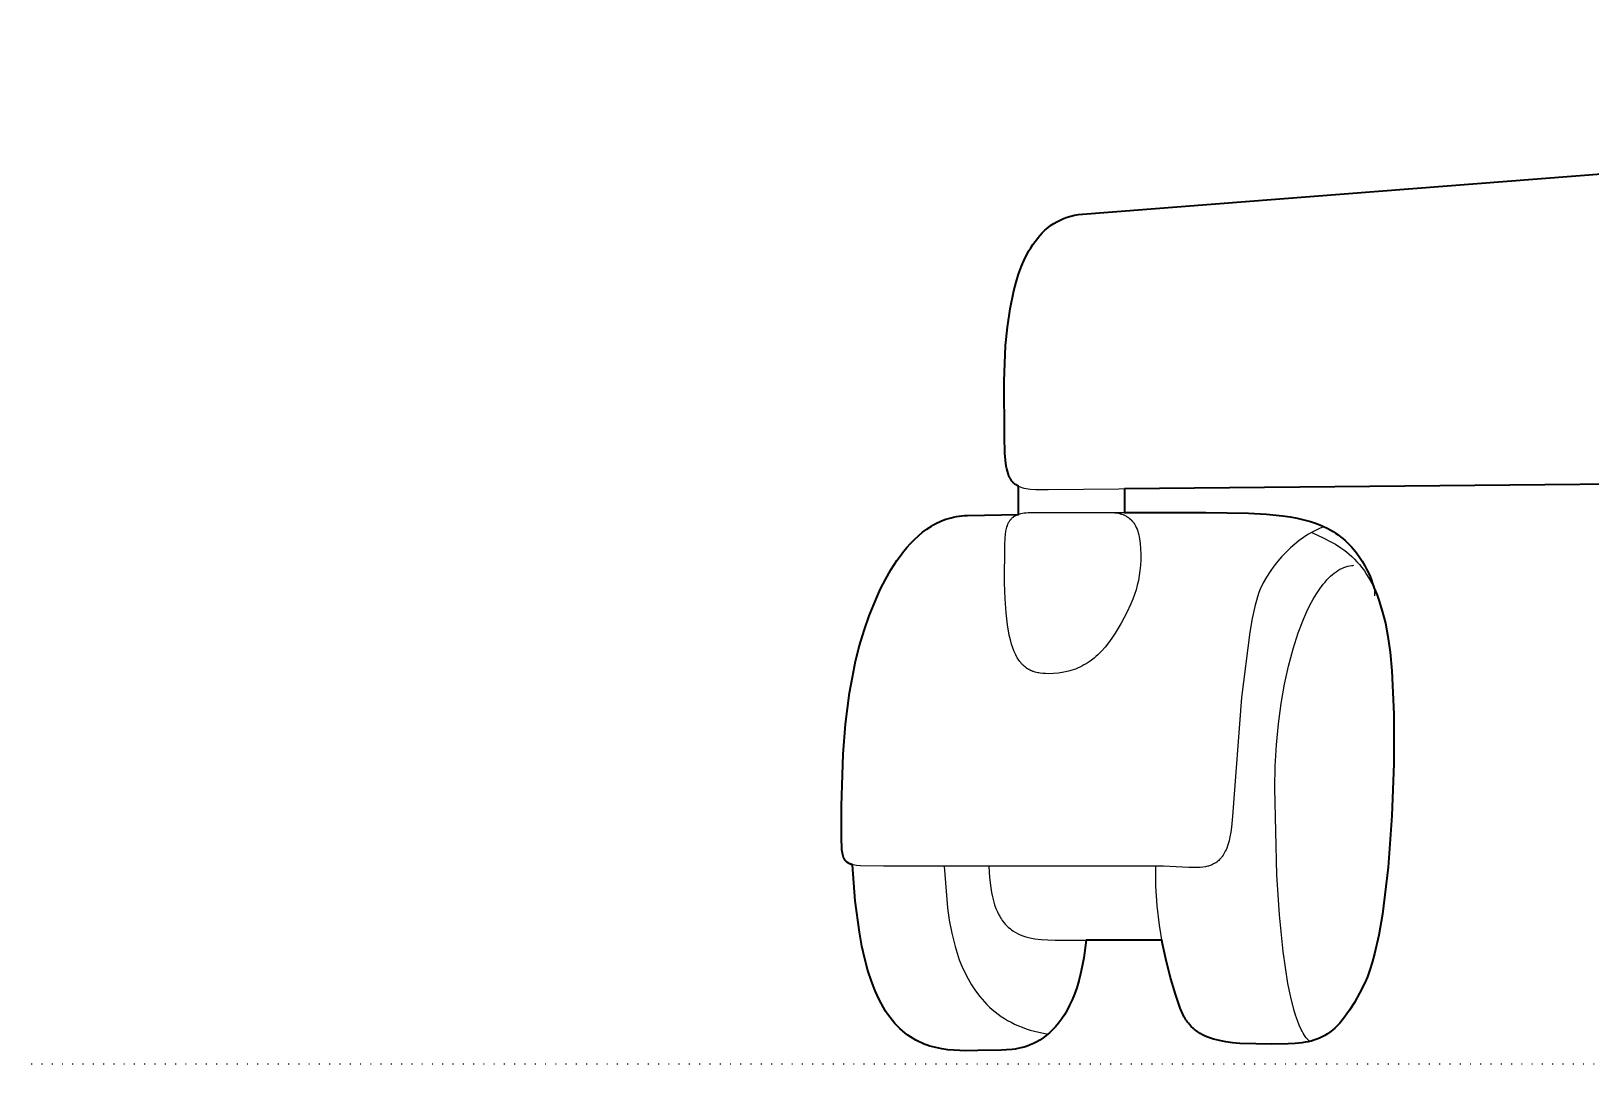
# Model space of a CAD drawing. Header units: millimetres. Extents: x 0 to 1824, y -1116 to 893.
# Drawn here: x 0 to 166.9, y 0 to 110.5 of the extents above; entities that cross this region are included whole.
import ezdxf

# ---------------------------------------------------------------- set-up
doc = ezdxf.new("R2010")
doc.units = ezdxf.units.MM
doc.linetypes.add('Dots', pattern=[1, 0, -1])
doc.layers.add('Blocks', color=7, linetype='Continuous')
for name, color, linetype, lineweight, true_color in [('Blocks$Inner', 7, 'Continuous', 25, 0x007f00), ('Blocks$Outline', 7, 'Continuous', 35, 0xff3f3f), ('Groud', 7, 'Dots', 25, 0x243775)]:
    doc.layers.add(name, color=color, linetype=linetype, lineweight=lineweight, true_color=true_color)

# ---------------------------------------------------------------- blocks, each defined once
blk = doc.blocks.new('Oxford Low Office Chair Front')
at = {"layer": 'Blocks$Inner'}
blk.add_line((109.59, 13.24), (121.02, 13.24), dxfattribs=at)
for points in [[(364.6, 110.53), (112.54, 90.95), (112.1, 90.91), (111.68, 90.84), (111.27, 90.74), (110.87, 90.62), (110.49, 90.49), (110.13, 90.32), (109.78, 90.14), (109.44, 89.94), (109.11, 89.72), (108.8, 89.48), (108.51, 89.23), (108.22, 88.95), (107.95, 88.66), (107.69, 88.35), (107.44, 88.03), (107.2, 87.69), (106.98, 87.34), (106.76, 86.97), (106.56, 86.6), (106.36, 86.21), (106.01, 85.39), (105.69, 84.54), (105.41, 83.65), (105.17, 82.73), (104.77, 80.83), (104.49, 78.86), (104.3, 76.89), (104.14, 73.08), (104.17, 67.16), (104.22, 65.35), (104.27, 64.61), (104.31, 64.28), (104.36, 63.97), (104.41, 63.69), (104.48, 63.43), (104.55, 63.19), (104.59, 63.07), (104.61, 63.02), (104.63, 62.97), (104.65, 62.91), (104.67, 62.86), (104.7, 62.81), (104.72, 62.76), (104.77, 62.67), (104.8, 62.63), (104.82, 62.58), (104.85, 62.54), (104.88, 62.5), (104.9, 62.46), (104.93, 62.42), (104.96, 62.38), (104.99, 62.34), (105.02, 62.31), (105.06, 62.27), (105.07, 62.25), (105.09, 62.24), (105.12, 62.2), (105.12, 62.2), (105.12, 62.2), (105.13, 62.2), (105.13, 62.19), (105.14, 62.19), (105.15, 62.17), (105.19, 62.14), (105.26, 62.08), (105.33, 62.02), (105.41, 61.97), (105.49, 61.92), (105.58, 61.87), (105.58, 61.87), (105.58, 61.87), (105.58, 61.87), (105.59, 61.87), (105.59, 61.87), (105.59, 61.87), (105.59, 61.86), (105.6, 61.86), (105.6, 61.86), (105.6, 61.86), (105.6, 61.86), (105.61, 61.86), (105.61, 61.86), (105.61, 61.85), (105.62, 61.85), (105.62, 61.85), (105.66, 61.83), (105.75, 61.79), (105.85, 61.75), (106.04, 61.69), (106.25, 61.63), (106.48, 61.59), (106.72, 61.55), (106.97, 61.52), (107.53, 61.49), (108.84, 61.46), (214.52, 62.46)], [(138.37, 57.48), (137.97, 57.32), (137.54, 57.13), (137.1, 56.9), (136.65, 56.64), (136.18, 56.33), (135.72, 56), (135.25, 55.63), (134.78, 55.22), (134.32, 54.78), (133.87, 54.31), (133.43, 53.8), (133, 53.27), (132.6, 52.7), (132.22, 52.1), (131.87, 51.47), (131.55, 50.81), (131.48, 50.63), (131.4, 50.44), (131.25, 50), (130.97, 48.94), (130.7, 47.67), (130.44, 46.21), (129.55, 39.22), (128.57, 26.52), (128.47, 25.32), (128.4, 24.79), (128.31, 24.3), (128.21, 23.86), (128.09, 23.45), (127.96, 23.09), (127.89, 22.92), (127.81, 22.76), (127.74, 22.61), (127.65, 22.47), (127.57, 22.33), (127.48, 22.2), (127.44, 22.15), (127.39, 22.09), (127.3, 21.98), (127.2, 21.87), (127.1, 21.78), (127, 21.69), (126.89, 21.6), (126.78, 21.53), (126.67, 21.46), (126.55, 21.39), (126.44, 21.34), (126.32, 21.28), (126.2, 21.24), (126.07, 21.19), (126.01, 21.17), (125.94, 21.16), (125.81, 21.12), (125.68, 21.09), (125.41, 21.05), (125.13, 21.02), (124.84, 21), (124.54, 21), (123.92, 21.01), (121.21, 21.15), (91.21, 21.15), (88.78, 21.19), (88.35, 21.23), (88.16, 21.26), (87.99, 21.29), (87.83, 21.34), (87.83, 21.34), (87.83, 21.34), (87.82, 21.34), (87.82, 21.34), (87.82, 21.34), (87.82, 21.34), (87.81, 21.34), (87.81, 21.34), (87.81, 21.34), (87.81, 21.34), (87.81, 21.34), (87.8, 21.34), (87.8, 21.34), (87.8, 21.35), (87.8, 21.35), (87.79, 21.35), (87.79, 21.35), (87.79, 21.35), (87.79, 21.35), (87.78, 21.35), (87.78, 21.35), (87.78, 21.35), (87.78, 21.35), (87.78, 21.35), (87.77, 21.35), (87.77, 21.35), (87.77, 21.35), (87.77, 21.36), (87.76, 21.36), (87.76, 21.36), (87.76, 21.36), (87.76, 21.36), (87.75, 21.36), (87.75, 21.36), (87.75, 21.36), (87.75, 21.36), (87.75, 21.36), (87.74, 21.36), (87.74, 21.36), (87.74, 21.36), (87.74, 21.37), (87.73, 21.37), (87.73, 21.37), (87.73, 21.37), (87.73, 21.37), (87.73, 21.37), (87.72, 21.37), (87.72, 21.37), (87.72, 21.37), (87.72, 21.37), (87.71, 21.37), (87.71, 21.37), (87.7, 21.38), (87.7, 21.38), (87.7, 21.38), (87.7, 21.38), (87.69, 21.38), (87.69, 21.38), (87.68, 21.38), (87.68, 21.39), (87.68, 21.39), (87.68, 21.39), (87.68, 21.39), (87.67, 21.39), (87.67, 21.39), (87.67, 21.39), (87.67, 21.39), (87.66, 21.39), (87.66, 21.39), (87.66, 21.39), (87.66, 21.39), (87.66, 21.4), (87.65, 21.4), (87.65, 21.4), (87.65, 21.4), (87.65, 21.4), (87.65, 21.4), (87.64, 21.4), (87.64, 21.4), (87.64, 21.4), (87.64, 21.4), (87.64, 21.4), (87.63, 21.4), (87.63, 21.41), (87.63, 21.41), (87.63, 21.41), (87.62, 21.41), (87.62, 21.41), (87.62, 21.41), (87.62, 21.41), (87.59, 21.42), (87.55, 21.44), (87.55, 21.44), (87.55, 21.44), (87.55, 21.44), (87.55, 21.44), (87.54, 21.45), (87.54, 21.45), (87.53, 21.45), (87.53, 21.45), (87.53, 21.45), (87.53, 21.45), (87.53, 21.45), (87.52, 21.45), (87.52, 21.46), (87.49, 21.47), (87.49, 21.47), (87.49, 21.47), (87.49, 21.47), (87.48, 21.47), (87.48, 21.48), (87.48, 21.48), (87.48, 21.48), (87.48, 21.48), (87.48, 21.48), (87.47, 21.48), (87.47, 21.48), (87.47, 21.48), (87.47, 21.48), (87.47, 21.48), (87.46, 21.49), (87.46, 21.49), (87.46, 21.49), (87.45, 21.49), (87.45, 21.49), (87.45, 21.49), (87.45, 21.49), (87.45, 21.5), (87.44, 21.5), (87.44, 21.5), (87.44, 21.5), (87.44, 21.5), (87.44, 21.5), (87.44, 21.5), (87.43, 21.5), (87.38, 21.54), (87.38, 21.54), (87.38, 21.54), (87.37, 21.54), (87.37, 21.54), (87.37, 21.54), (87.37, 21.55), (87.37, 21.55), (87.37, 21.55), (87.36, 21.55), (87.36, 21.55), (87.36, 21.55), (87.36, 21.55), (87.36, 21.55), (87.36, 21.56), (87.35, 21.56), (87.35, 21.56), (87.33, 21.58), (87.32, 21.58), (87.32, 21.58), (87.32, 21.58), (87.32, 21.58), (87.32, 21.58), (87.32, 21.58), (87.32, 21.58), (87.31, 21.59), (87.31, 21.59), (87.31, 21.59), (87.31, 21.59), (87.31, 21.59), (87.31, 21.59), (87.3, 21.59), (87.3, 21.59), (87.3, 21.6), (87.28, 21.62), (87.25, 21.64), (87.25, 21.64), (87.25, 21.64), (87.25, 21.64), (87.25, 21.64), (87.25, 21.64), (87.24, 21.65), (87.24, 21.65), (87.24, 21.65), (87.24, 21.65), (87.24, 21.65), (87.24, 21.65), (87.24, 21.65), (87.23, 21.65), (87.23, 21.66), (87.23, 21.66), (87.23, 21.66), (87.19, 21.7), (87.18, 21.71), (87.17, 21.72), (87.17, 21.72), (87.17, 21.72), (87.17, 21.72), (87.17, 21.72), (87.17, 21.72), (87.17, 21.73), (87.16, 21.73), (87.14, 21.75), (87.12, 21.78), (87.11, 21.8), (87.1, 21.8), (87.1, 21.8), (87.1, 21.81), (87.1, 21.81), (87.1, 21.81), (87.1, 21.81), (87.1, 21.81), (87.1, 21.81), (87.1, 21.81), (87.09, 21.82), (87.09, 21.82), (87.09, 21.82), (87.09, 21.82), (87.09, 21.82), (87.09, 21.82), (87.09, 21.83), (87.07, 21.85), (87.04, 21.91), (87, 21.97), (86.99, 22), (86.97, 22.03), (86.95, 22.09), (86.9, 22.23), (86.86, 22.38), (86.82, 22.54), (86.8, 22.72), (86.78, 22.91), (86.76, 23.11), (86.73, 24.09), (86.72, 27.62), (86.89, 33.13), (87.15, 36.34), (87.59, 39.7), (87.89, 41.4), (88.24, 43.09), (88.67, 44.76), (89.16, 46.39), (89.7, 47.96), (90.46, 49.83), (90.92, 50.83), (91.43, 51.85), (92.01, 52.87), (92.65, 53.86), (93, 54.35), (93.36, 54.82), (93.73, 55.27), (94.13, 55.71), (94.54, 56.13), (94.96, 56.53), (95.41, 56.9), (95.87, 57.24), (96.35, 57.55), (96.59, 57.7), (96.84, 57.83), (97.36, 58.08), (97.62, 58.19), (97.89, 58.29), (98.17, 58.37), (98.45, 58.45), (98.73, 58.52), (99.02, 58.58), (99.31, 58.62), (99.61, 58.66), (99.91, 58.68), (100.22, 58.69), (105.66, 58.81), (105.66, 61.83)], [(117.01, 59.02), (117.01, 61.55)], [(115.56, 59.02), (125.74, 59.02), (130.28, 58.95), (132.21, 58.84), (133.94, 58.66), (134.74, 58.54), (135.5, 58.4), (136.22, 58.23), (136.91, 58.04), (137.56, 57.82), (138.18, 57.57), (138.78, 57.29), (139.35, 56.97), (139.62, 56.8), (139.89, 56.62), (140.15, 56.42), (140.4, 56.22), (140.64, 56), (140.88, 55.78), (141.1, 55.55), (141.32, 55.32), (141.53, 55.08), (141.73, 54.83), (142.1, 54.33), (142.44, 53.82), (142.74, 53.32), (143, 52.81), (143.23, 52.33), (143.42, 51.86), (143.57, 51.42), (143.69, 51.02), (143.73, 50.83), (143.76, 50.66), (143.78, 50.5), (143.79, 50.35), (143.79, 50.28), (143.79, 50.22), (143.79, 50.19), (143.79, 50.16), (143.79, 50.13), (143.79, 50.12), (143.79, 50.12), (143.79, 50.12), (143.79, 50.11), (143.79, 50.11), (143.79, 50.1)], [(137.08, 56.87), (138.34, 56.28), (138.97, 55.96), (139.59, 55.61), (140.19, 55.23), (140.49, 55.02), (140.78, 54.79), (141.07, 54.55), (141.35, 54.3), (141.63, 54.03), (141.9, 53.74), (142.17, 53.43), (142.43, 53.11), (142.69, 52.76), (142.93, 52.39), (143.17, 51.99), (143.41, 51.57), (143.63, 51.12), (143.84, 50.65), (144.05, 50.15), (144.25, 49.62), (144.61, 48.46), (144.94, 47.16), (145.22, 45.73), (145.45, 44.05), (145.63, 42.08), (145.84, 37.43), (145.85, 32.13), (145.65, 26.55), (145.24, 21.06), (144.62, 16), (144.23, 13.76), (143.79, 11.76), (143.54, 10.86), (143.29, 10.05), (143.02, 9.32), (142.88, 8.99), (142.73, 8.68), (142.16, 7.57), (141.62, 6.58), (141.09, 5.73), (140.83, 5.34), (140.57, 4.99), (140.31, 4.66), (140.05, 4.36), (139.79, 4.08), (139.53, 3.83), (139.27, 3.59), (139, 3.39), (138.74, 3.2), (138.46, 3.03), (138.18, 2.88), (137.9, 2.74), (137.6, 2.63), (137.3, 2.53), (136.99, 2.44), (136.68, 2.36), (136.35, 2.3), (136.01, 2.25), (135.29, 2.18), (134.52, 2.14), (132.79, 2.11), (129.36, 2.19), (128.59, 2.26), (127.87, 2.35), (127.52, 2.41), (127.18, 2.48), (126.85, 2.55), (126.54, 2.64), (126.23, 2.74), (125.93, 2.85), (125.65, 2.97), (125.38, 3.11), (125.11, 3.25), (124.86, 3.42), (124.62, 3.59), (124.5, 3.69), (124.39, 3.79), (124.17, 3.99), (123.97, 4.22), (123.87, 4.34), (123.77, 4.46), (123.68, 4.59), (123.59, 4.72), (123.5, 4.86), (123.42, 5), (123.26, 5.3), (123.11, 5.62), (122.98, 5.95), (122.47, 7.44), (121.97, 9.11), (121.5, 10.91), (121.09, 12.83), (120.75, 14.85), (120.5, 16.92), (120.38, 19.03), (120.39, 21.15)], [(136.84, 2.41), (136.77, 2.46), (136.71, 2.52), (136.65, 2.58), (136.59, 2.64), (136.54, 2.71), (136.48, 2.79), (136.36, 2.94), (136.25, 3.11), (136.14, 3.29), (136.03, 3.49), (135.93, 3.69), (135.72, 4.15), (135.52, 4.65), (135.33, 5.2), (135.15, 5.8), (134.82, 7.13), (134.51, 8.61), (134, 12.03), (133.61, 15.93), (133.33, 20.22), (133.12, 29.49), (133.16, 31.85), (133.29, 34.16), (133.5, 36.4), (133.79, 38.56), (134.15, 40.62), (134.58, 42.58), (135.07, 44.42), (135.61, 46.13), (136.22, 47.68), (136.54, 48.4), (136.87, 49.08), (137.21, 49.72), (137.56, 50.31), (137.93, 50.85), (138.3, 51.34), (138.49, 51.57), (138.68, 51.79), (138.87, 51.99), (139.07, 52.18), (139.27, 52.36), (139.47, 52.52), (139.67, 52.67), (139.87, 52.81), (140.08, 52.93), (140.28, 53.03), (140.49, 53.13), (140.7, 53.2), (140.91, 53.27), (141.13, 53.31), (141.34, 53.34), (141.45, 53.35), (141.55, 53.36)], [(112.92, 13.24), (112.66, 11.33), (112.5, 10.46), (112.32, 9.64), (112.12, 8.87), (111.9, 8.15), (111.66, 7.47), (111.41, 6.85), (111.15, 6.27), (110.87, 5.73), (110.58, 5.23), (110.28, 4.77), (109.97, 4.35), (109.65, 3.97), (109.32, 3.62), (108.99, 3.31), (108.65, 3.02), (108.31, 2.77), (107.97, 2.54), (107.63, 2.35), (107.29, 2.17), (106.94, 2.02), (106.6, 1.9), (106.27, 1.79), (105.94, 1.7), (105.61, 1.63), (105.3, 1.57), (104.99, 1.53), (104.4, 1.48), (103.86, 1.47), (101.33, 1.41), (100.03, 1.4), (98.74, 1.45), (98.1, 1.51), (97.46, 1.6), (96.83, 1.73), (96.51, 1.81), (96.2, 1.9), (95.89, 2), (95.59, 2.11), (95.28, 2.24), (94.98, 2.38), (94.69, 2.53), (94.39, 2.7), (94.1, 2.88), (93.82, 3.07), (93.54, 3.29), (93.26, 3.52), (92.99, 3.77), (92.72, 4.03), (92.45, 4.32), (92.19, 4.62), (91.94, 4.94), (91.69, 5.29), (91.45, 5.65), (91.22, 6.04), (90.76, 6.88), (90.33, 7.82), (89.93, 8.86), (89.56, 10), (89.22, 11.25), (88.91, 12.61), (88.64, 14.09), (88.2, 17.44), (87.91, 21.32)], [(97.7, 21.15), (98.07, 16.71), (98.26, 15.36), (98.53, 13.97), (98.88, 12.55), (99.1, 11.84), (99.34, 11.14), (99.62, 10.45), (99.93, 9.76), (100.27, 9.09), (100.65, 8.44), (101.07, 7.81), (101.53, 7.2), (102.03, 6.63), (102.3, 6.35), (102.58, 6.08), (102.87, 5.82), (103.17, 5.56), (103.49, 5.32), (103.82, 5.08), (104.16, 4.86), (104.51, 4.65), (104.88, 4.45), (105.26, 4.25), (105.66, 4.07), (106.07, 3.91), (106.49, 3.75), (106.93, 3.61), (107.39, 3.48), (107.86, 3.37), (108.84, 3.18)], [(102.5, 21.15), (102.57, 19.93), (102.7, 18.84), (102.79, 18.34), (102.89, 17.87), (103, 17.43), (103.12, 17.02), (103.26, 16.64), (103.41, 16.28), (103.58, 15.94), (103.66, 15.79), (103.75, 15.63), (103.84, 15.49), (103.94, 15.35), (104.14, 15.09), (104.24, 14.96), (104.35, 14.85), (104.46, 14.73), (104.57, 14.63), (104.81, 14.43), (104.93, 14.33), (105.05, 14.24), (105.31, 14.08), (105.58, 13.94), (105.86, 13.81), (106.15, 13.7), (106.45, 13.6), (106.76, 13.51), (107.08, 13.44), (107.41, 13.39), (108.1, 13.3), (108.82, 13.26), (109.59, 13.24)]]:
    blk.add_lwpolyline(points, dxfattribs=at)
blk.add_lwpolyline([(104.22, 55.51), (104.26, 56.3), (104.29, 56.67), (104.33, 57), (104.36, 57.16), (104.39, 57.31), (104.43, 57.46), (104.48, 57.6), (104.5, 57.67), (104.52, 57.74), (104.58, 57.87), (104.61, 57.93), (104.61, 57.93), (104.61, 57.93), (104.61, 57.93), (104.62, 57.94), (104.62, 57.94), (104.62, 57.94), (104.62, 57.94), (104.62, 57.94), (104.62, 57.94), (104.62, 57.95), (104.62, 57.95), (104.62, 57.95), (104.62, 57.95), (104.63, 57.95), (104.63, 57.96), (104.63, 57.96), (104.64, 57.99), (104.68, 58.05), (104.71, 58.1), (104.75, 58.16), (104.79, 58.21), (104.88, 58.31), (104.92, 58.36), (104.97, 58.41), (105.08, 58.5), (105.11, 58.52), (105.11, 58.52), (105.11, 58.52), (105.11, 58.52), (105.11, 58.52), (105.11, 58.53), (105.12, 58.53), (105.12, 58.53), (105.12, 58.53), (105.12, 58.53), (105.12, 58.53), (105.13, 58.53), (105.13, 58.54), (105.13, 58.54), (105.13, 58.54), (105.13, 58.54), (105.16, 58.56), (105.19, 58.58), (105.25, 58.62), (105.28, 58.64), (105.31, 58.65), (105.45, 58.72), (105.52, 58.75), (105.59, 58.78), (105.67, 58.81), (105.75, 58.84), (105.92, 58.89), (106.1, 58.93), (106.29, 58.96), (106.5, 58.98), (106.72, 59), (107.2, 59.02), (115.4, 59.02), (115.61, 59.01), (115.81, 59), (116, 58.99), (116.19, 58.96), (116.37, 58.93), (116.54, 58.88), (116.54, 58.88), (116.55, 58.88), (116.55, 58.88), (116.55, 58.88), (116.56, 58.88), (116.56, 58.88), (116.56, 58.88), (116.56, 58.88), (116.57, 58.88), (116.57, 58.88), (116.57, 58.88), (116.57, 58.88), (116.58, 58.88), (116.58, 58.88), (116.58, 58.87), (116.58, 58.87), (116.59, 58.87), (116.59, 58.87), (116.59, 58.87), (116.59, 58.87), (116.6, 58.87), (116.6, 58.87), (116.6, 58.87), (116.61, 58.87), (116.61, 58.87), (116.61, 58.87), (116.61, 58.86), (116.62, 58.86), (116.62, 58.86), (116.62, 58.86), (116.62, 58.86), (116.63, 58.86), (116.71, 58.84), (116.87, 58.78), (116.91, 58.76), (116.91, 58.76), (116.91, 58.76), (116.92, 58.76), (116.92, 58.76), (116.92, 58.76), (116.92, 58.76), (116.93, 58.76), (116.93, 58.75), (116.93, 58.75), (116.93, 58.75), (116.93, 58.75), (116.94, 58.75), (116.94, 58.75), (116.94, 58.75), (116.94, 58.75), (116.95, 58.75), (117.02, 58.71), (117.17, 58.64), (117.24, 58.6), (117.31, 58.56), (117.31, 58.55), (117.32, 58.55), (117.32, 58.55), (117.32, 58.55), (117.32, 58.55), (117.32, 58.55), (117.33, 58.55), (117.33, 58.55), (117.33, 58.54), (117.33, 58.54), (117.34, 58.54), (117.34, 58.54), (117.34, 58.54), (117.34, 58.54), (117.34, 58.54), (117.35, 58.53), (117.35, 58.53), (117.35, 58.53), (117.35, 58.53), (117.35, 58.53), (117.36, 58.53), (117.36, 58.53), (117.36, 58.52), (117.36, 58.52), (117.36, 58.52), (117.37, 58.52), (117.37, 58.52), (117.37, 58.52), (117.37, 58.52), (117.38, 58.51), (117.38, 58.51), (117.38, 58.51), (117.38, 58.51), (117.38, 58.51), (117.39, 58.51), (117.39, 58.51), (117.39, 58.5), (117.39, 58.5), (117.39, 58.5), (117.4, 58.5), (117.4, 58.5), (117.4, 58.5), (117.4, 58.5), (117.4, 58.49), (117.41, 58.49), (117.41, 58.49), (117.41, 58.49), (117.41, 58.49), (117.42, 58.49), (117.42, 58.49), (117.42, 58.48), (117.42, 58.48), (117.43, 58.48), (117.43, 58.48), (117.43, 58.47), (117.44, 58.47), (117.44, 58.47), (117.44, 58.47), (117.44, 58.47), (117.44, 58.47), (117.45, 58.46), (117.51, 58.42), (117.57, 58.36), (117.7, 58.25), (117.72, 58.23), (117.73, 58.22), (117.73, 58.22), (117.74, 58.21), (117.74, 58.21), (117.74, 58.21), (117.75, 58.2), (117.75, 58.2), (117.75, 58.19), (117.76, 58.19), (117.76, 58.19), (117.76, 58.19), (117.76, 58.19), (117.76, 58.19), (117.77, 58.18), (117.77, 58.18), (117.77, 58.18), (117.77, 58.18), (117.77, 58.18), (117.77, 58.17), (117.78, 58.17), (117.78, 58.17), (117.78, 58.17), (117.78, 58.17), (117.81, 58.14), (117.81, 58.13), (117.81, 58.13), (117.81, 58.13), (117.82, 58.13), (117.82, 58.12), (117.83, 58.12), (117.83, 58.12), (117.83, 58.11), (117.83, 58.11), (117.83, 58.11), (117.83, 58.11), (117.84, 58.11), (117.84, 58.1), (117.84, 58.1), (117.84, 58.1), (117.84, 58.1), (117.84, 58.1), (117.85, 58.1), (117.85, 58.09), (117.85, 58.09), (117.85, 58.09), (117.85, 58.09), (117.85, 58.08), (117.86, 58.08), (117.86, 58.08), (117.86, 58.08), (117.86, 58.08), (117.86, 58.08), (117.86, 58.07), (117.89, 58.04), (117.92, 58.01), (117.97, 57.94), (118.02, 57.87), (118.11, 57.72), (118.2, 57.57), (118.28, 57.4), (118.36, 57.22), (118.43, 57.03), (118.49, 56.84), (118.55, 56.63), (118.6, 56.41), (118.64, 56.18), (118.7, 55.68), (118.74, 55.14), (118.76, 54.56), (118.75, 53.96), (118.72, 53.38), (118.66, 52.82), (118.59, 52.28), (118.5, 51.75), (118.38, 51.24), (118.25, 50.73), (118.09, 50.22), (117.91, 49.72), (117.71, 49.23), (117.24, 48.22), (116.68, 47.18), (116.02, 46.1), (115.67, 45.56), (115.31, 45.06), (114.94, 44.6), (114.56, 44.17), (114.16, 43.78), (113.96, 43.59), (113.76, 43.42), (113.34, 43.1), (113.12, 42.95), (112.91, 42.82), (112.68, 42.69), (112.46, 42.57), (112.23, 42.46), (112, 42.35), (111.76, 42.26), (111.52, 42.17), (111.27, 42.09), (111.02, 42.02), (110.51, 41.91), (109.97, 41.83), (109.42, 41.78), (108.84, 41.76), (108.55, 41.77), (108.27, 41.79), (108, 41.82), (107.86, 41.84), (107.73, 41.86), (107.47, 41.92), (107.34, 41.96), (107.28, 41.98), (107.22, 42), (107.16, 42.02), (107.1, 42.05), (107.04, 42.07), (106.98, 42.1), (106.98, 42.1), (106.97, 42.1), (106.97, 42.11), (106.96, 42.11), (106.96, 42.11), (106.96, 42.11), (106.95, 42.11), (106.95, 42.11), (106.95, 42.12), (106.94, 42.12), (106.94, 42.12), (106.94, 42.12), (106.93, 42.12), (106.93, 42.13), (106.92, 42.13), (106.92, 42.13), (106.86, 42.16), (106.8, 42.19), (106.8, 42.19), (106.8, 42.19), (106.79, 42.2), (106.79, 42.2), (106.79, 42.2), (106.78, 42.2), (106.78, 42.2), (106.78, 42.21), (106.77, 42.21), (106.77, 42.21), (106.76, 42.21), (106.76, 42.21), (106.76, 42.21), (106.75, 42.22), (106.75, 42.22), (106.75, 42.22), (106.63, 42.29), (106.58, 42.33), (106.57, 42.33), (106.57, 42.33), (106.57, 42.33), (106.56, 42.33), (106.56, 42.34), (106.56, 42.34), (106.55, 42.34), (106.55, 42.34), (106.55, 42.35), (106.54, 42.35), (106.54, 42.35), (106.54, 42.35), (106.53, 42.36), (106.53, 42.36), (106.53, 42.36), (106.52, 42.36), (106.41, 42.44), (106.31, 42.53), (106.2, 42.62), (106.1, 42.72), (106.05, 42.78), (106, 42.83), (105.95, 42.89), (105.91, 42.94), (105.81, 43.06), (105.72, 43.19), (105.63, 43.33), (105.54, 43.47), (105.38, 43.78), (105.22, 44.13), (105.07, 44.51), (104.94, 44.93), (104.81, 45.38), (104.69, 45.88), (104.5, 47), (104.35, 48.29), (104.24, 49.78), (104.19, 51.47)], close=True, dxfattribs=at)
at = {"layer": 'Blocks$Outline'}
for points in [[(105.66, 61.83), (105.62, 61.85), (105.62, 61.85), (105.61, 61.85), (105.61, 61.86), (105.61, 61.86), (105.6, 61.86), (105.6, 61.86), (105.6, 61.86), (105.6, 61.86), (105.59, 61.86), (105.59, 61.87), (105.59, 61.87), (105.59, 61.87), (105.58, 61.87), (105.58, 61.87), (105.58, 61.87), (105.58, 61.87), (105.49, 61.92), (105.41, 61.97), (105.33, 62.02), (105.26, 62.08), (105.19, 62.14), (105.15, 62.17), (105.14, 62.19), (105.13, 62.19), (105.13, 62.2), (105.12, 62.2), (105.12, 62.2), (105.12, 62.2), (105.09, 62.24), (105.07, 62.25), (105.06, 62.27), (105.02, 62.31), (104.99, 62.34), (104.96, 62.38), (104.93, 62.42), (104.9, 62.46), (104.88, 62.5), (104.85, 62.54), (104.82, 62.58), (104.8, 62.63), (104.77, 62.67), (104.72, 62.76), (104.7, 62.81), (104.67, 62.86), (104.65, 62.91), (104.63, 62.97), (104.61, 63.02), (104.59, 63.07), (104.55, 63.19), (104.48, 63.43), (104.41, 63.69), (104.36, 63.97), (104.31, 64.28), (104.27, 64.61), (104.22, 65.35), (104.17, 67.16), (104.14, 73.08), (104.3, 76.89), (104.49, 78.86), (104.77, 80.83), (105.17, 82.73), (105.41, 83.65), (105.69, 84.54), (106.01, 85.39), (106.36, 86.21), (106.56, 86.6), (106.76, 86.97), (106.98, 87.34), (107.2, 87.69), (107.44, 88.03), (107.69, 88.35), (107.95, 88.66), (108.22, 88.95), (108.51, 89.23), (108.8, 89.48), (109.11, 89.72), (109.44, 89.94), (109.78, 90.14), (110.13, 90.32), (110.49, 90.49), (110.87, 90.62), (111.27, 90.74), (111.68, 90.84), (112.1, 90.91), (112.54, 90.95), (364.6, 110.53)], [(87.91, 21.31), (87.83, 21.34), (87.83, 21.34), (87.83, 21.34), (87.82, 21.34), (87.82, 21.34), (87.82, 21.34), (87.82, 21.34), (87.81, 21.34), (87.81, 21.34), (87.81, 21.34), (87.81, 21.34), (87.81, 21.34), (87.8, 21.34), (87.8, 21.34), (87.8, 21.35), (87.8, 21.35), (87.79, 21.35), (87.79, 21.35), (87.79, 21.35), (87.79, 21.35), (87.78, 21.35), (87.78, 21.35), (87.78, 21.35), (87.78, 21.35), (87.78, 21.35), (87.77, 21.35), (87.77, 21.35), (87.77, 21.35), (87.77, 21.36), (87.76, 21.36), (87.76, 21.36), (87.76, 21.36), (87.76, 21.36), (87.75, 21.36), (87.75, 21.36), (87.75, 21.36), (87.75, 21.36), (87.75, 21.36), (87.74, 21.36), (87.74, 21.36), (87.74, 21.36), (87.74, 21.37), (87.73, 21.37), (87.73, 21.37), (87.73, 21.37), (87.73, 21.37), (87.73, 21.37), (87.72, 21.37), (87.72, 21.37), (87.72, 21.37), (87.72, 21.37), (87.71, 21.37), (87.71, 21.37), (87.7, 21.38), (87.7, 21.38), (87.7, 21.38), (87.7, 21.38), (87.69, 21.38), (87.69, 21.38), (87.68, 21.38), (87.68, 21.39), (87.68, 21.39), (87.68, 21.39), (87.68, 21.39), (87.67, 21.39), (87.67, 21.39), (87.67, 21.39), (87.67, 21.39), (87.66, 21.39), (87.66, 21.39), (87.66, 21.39), (87.66, 21.39), (87.66, 21.4), (87.65, 21.4), (87.65, 21.4), (87.65, 21.4), (87.65, 21.4), (87.65, 21.4), (87.64, 21.4), (87.64, 21.4), (87.64, 21.4), (87.64, 21.4), (87.64, 21.4), (87.63, 21.4), (87.63, 21.41), (87.63, 21.41), (87.63, 21.41), (87.62, 21.41), (87.62, 21.41), (87.62, 21.41), (87.62, 21.41), (87.59, 21.42), (87.55, 21.44), (87.55, 21.44), (87.55, 21.44), (87.55, 21.44), (87.55, 21.44), (87.54, 21.45), (87.54, 21.45), (87.53, 21.45), (87.53, 21.45), (87.53, 21.45), (87.53, 21.45), (87.53, 21.45), (87.52, 21.45), (87.52, 21.46), (87.49, 21.47), (87.49, 21.47), (87.49, 21.47), (87.49, 21.47), (87.48, 21.47), (87.48, 21.48), (87.48, 21.48), (87.48, 21.48), (87.48, 21.48), (87.48, 21.48), (87.47, 21.48), (87.47, 21.48), (87.47, 21.48), (87.47, 21.48), (87.47, 21.48), (87.46, 21.49), (87.46, 21.49), (87.46, 21.49), (87.45, 21.49), (87.45, 21.49), (87.45, 21.49), (87.45, 21.49), (87.45, 21.5), (87.44, 21.5), (87.44, 21.5), (87.44, 21.5), (87.44, 21.5), (87.44, 21.5), (87.44, 21.5), (87.43, 21.5), (87.38, 21.54), (87.38, 21.54), (87.38, 21.54), (87.37, 21.54), (87.37, 21.54), (87.37, 21.54), (87.37, 21.55), (87.37, 21.55), (87.37, 21.55), (87.36, 21.55), (87.36, 21.55), (87.36, 21.55), (87.36, 21.55), (87.36, 21.55), (87.36, 21.56), (87.35, 21.56), (87.35, 21.56), (87.33, 21.58), (87.32, 21.58), (87.32, 21.58), (87.32, 21.58), (87.32, 21.58), (87.32, 21.58), (87.32, 21.58), (87.32, 21.58), (87.31, 21.59), (87.31, 21.59), (87.31, 21.59), (87.31, 21.59), (87.31, 21.59), (87.31, 21.59), (87.3, 21.59), (87.3, 21.59), (87.3, 21.6), (87.28, 21.62), (87.25, 21.64), (87.25, 21.64), (87.25, 21.64), (87.25, 21.64), (87.25, 21.64), (87.25, 21.64), (87.24, 21.65), (87.24, 21.65), (87.24, 21.65), (87.24, 21.65), (87.24, 21.65), (87.24, 21.65), (87.24, 21.65), (87.23, 21.65), (87.23, 21.66), (87.23, 21.66), (87.23, 21.66), (87.19, 21.7), (87.18, 21.71), (87.17, 21.72), (87.17, 21.72), (87.17, 21.72), (87.17, 21.72), (87.17, 21.72), (87.17, 21.72), (87.17, 21.73), (87.16, 21.73), (87.14, 21.75), (87.12, 21.78), (87.11, 21.8), (87.1, 21.8), (87.1, 21.8), (87.1, 21.81), (87.1, 21.81), (87.1, 21.81), (87.1, 21.81), (87.1, 21.81), (87.1, 21.81), (87.1, 21.81), (87.09, 21.82), (87.09, 21.82), (87.09, 21.82), (87.09, 21.82), (87.09, 21.82), (87.09, 21.82), (87.09, 21.83), (87.07, 21.85), (87.04, 21.91), (87, 21.97), (86.99, 22), (86.97, 22.03), (86.95, 22.09), (86.9, 22.23), (86.86, 22.38), (86.82, 22.54), (86.8, 22.72), (86.78, 22.91), (86.76, 23.11), (86.73, 24.09), (86.72, 27.62), (86.89, 33.13), (87.15, 36.34), (87.59, 39.7), (87.89, 41.4), (88.24, 43.09), (88.67, 44.76), (89.16, 46.39), (89.7, 47.96), (90.46, 49.83), (90.92, 50.83), (91.43, 51.85), (92.01, 52.87), (92.65, 53.86), (93, 54.35), (93.36, 54.82), (93.73, 55.27), (94.13, 55.71), (94.54, 56.13), (94.96, 56.53), (95.41, 56.9), (95.87, 57.24), (96.35, 57.55), (96.59, 57.7), (96.84, 57.83), (97.36, 58.08), (97.62, 58.19), (97.89, 58.29), (98.17, 58.37), (98.45, 58.45), (98.73, 58.52), (99.02, 58.58), (99.31, 58.62), (99.61, 58.66), (99.91, 58.68), (100.22, 58.69), (105.66, 58.81), (105.66, 61.83)], [(214.52, 62.46), (117.01, 61.54)], [(117.01, 61.54), (117.01, 59.02)], [(117.01, 59.02), (125.74, 59.02), (130.28, 58.95), (132.21, 58.84), (133.94, 58.66), (134.74, 58.54), (135.5, 58.4), (136.22, 58.23), (136.91, 58.04), (137.56, 57.82), (138.18, 57.57), (138.78, 57.29), (139.35, 56.97), (139.62, 56.8), (139.89, 56.62), (140.15, 56.42), (140.4, 56.22), (140.64, 56), (140.88, 55.78), (141.1, 55.55), (141.32, 55.32), (141.53, 55.08), (141.73, 54.83), (142.1, 54.33), (142.44, 53.82), (142.74, 53.32), (143, 52.81), (143.23, 52.33), (143.42, 51.86), (143.57, 51.42), (143.69, 51.02), (143.69, 50.98)], [(143.69, 50.98), (143.84, 50.65), (144.05, 50.15), (144.25, 49.62), (144.61, 48.46), (144.94, 47.16), (145.22, 45.73), (145.45, 44.05), (145.63, 42.08), (145.84, 37.43), (145.85, 32.13), (145.65, 26.55), (145.24, 21.06), (144.62, 16), (144.23, 13.76), (143.79, 11.76), (143.54, 10.86), (143.29, 10.05), (143.02, 9.32), (142.88, 8.99), (142.73, 8.68), (142.16, 7.57), (141.62, 6.58), (141.09, 5.73), (140.83, 5.34), (140.57, 4.99), (140.31, 4.66), (140.05, 4.36), (139.79, 4.08), (139.53, 3.83), (139.27, 3.59), (139, 3.39), (138.74, 3.2), (138.46, 3.03), (138.18, 2.88), (137.9, 2.74), (137.6, 2.63), (137.3, 2.53), (136.99, 2.44), (136.68, 2.36), (136.35, 2.3), (136.01, 2.25), (135.29, 2.18), (134.52, 2.14), (132.79, 2.11), (129.36, 2.19), (128.59, 2.26), (127.87, 2.35), (127.52, 2.41), (127.18, 2.48), (126.85, 2.55), (126.54, 2.64), (126.23, 2.74), (125.93, 2.85), (125.65, 2.97), (125.38, 3.11), (125.11, 3.25), (124.86, 3.42), (124.62, 3.59), (124.5, 3.69), (124.39, 3.79), (124.17, 3.99), (123.97, 4.22), (123.87, 4.34), (123.77, 4.46), (123.68, 4.59), (123.59, 4.72), (123.5, 4.86), (123.42, 5), (123.26, 5.3), (123.11, 5.62), (122.98, 5.95), (122.47, 7.44), (121.97, 9.11), (121.5, 10.91), (121.09, 12.83), (121.02, 13.24)], [(112.92, 13.24), (112.66, 11.33), (112.5, 10.46), (112.32, 9.64), (112.12, 8.87), (111.9, 8.15), (111.66, 7.47), (111.41, 6.85), (111.15, 6.27), (110.87, 5.73), (110.58, 5.23), (110.28, 4.77), (109.97, 4.35), (109.65, 3.97), (109.32, 3.62), (108.99, 3.31), (108.65, 3.02), (108.31, 2.77), (107.97, 2.54), (107.63, 2.35), (107.29, 2.17), (106.94, 2.02), (106.6, 1.9), (106.27, 1.79), (105.94, 1.7), (105.61, 1.63), (105.3, 1.57), (104.99, 1.53), (104.4, 1.48), (103.86, 1.47), (101.33, 1.41), (100.03, 1.4), (98.74, 1.45), (98.1, 1.51), (97.46, 1.6), (96.83, 1.73), (96.51, 1.81), (96.2, 1.9), (95.89, 2), (95.59, 2.11), (95.28, 2.24), (94.98, 2.38), (94.69, 2.53), (94.39, 2.7), (94.1, 2.88), (93.82, 3.07), (93.54, 3.29), (93.26, 3.52), (92.99, 3.77), (92.72, 4.03), (92.45, 4.32), (92.19, 4.62), (91.94, 4.94), (91.69, 5.29), (91.45, 5.65), (91.22, 6.04), (90.76, 6.88), (90.33, 7.82), (89.93, 8.86), (89.56, 10), (89.22, 11.25), (88.91, 12.61), (88.64, 14.09), (88.2, 17.44), (87.91, 21.31)], [(121.02, 13.24), (112.92, 13.24)]]:
    blk.add_lwpolyline(points, dxfattribs=at)

msp = doc.modelspace()

# ---------------------------------------------------------------- linework, layer by layer
at = {"layer": 'Groud'}
msp.add_lwpolyline([(0, 0), (814.04, 0)], dxfattribs=at)

# ---------------------------------------------------------------- block references
at = {"layer": 'Blocks'}
msp.add_blockref('Oxford Low Office Chair Front', (0, 0), dxfattribs=at)

doc.saveas('drawing.dxf')
